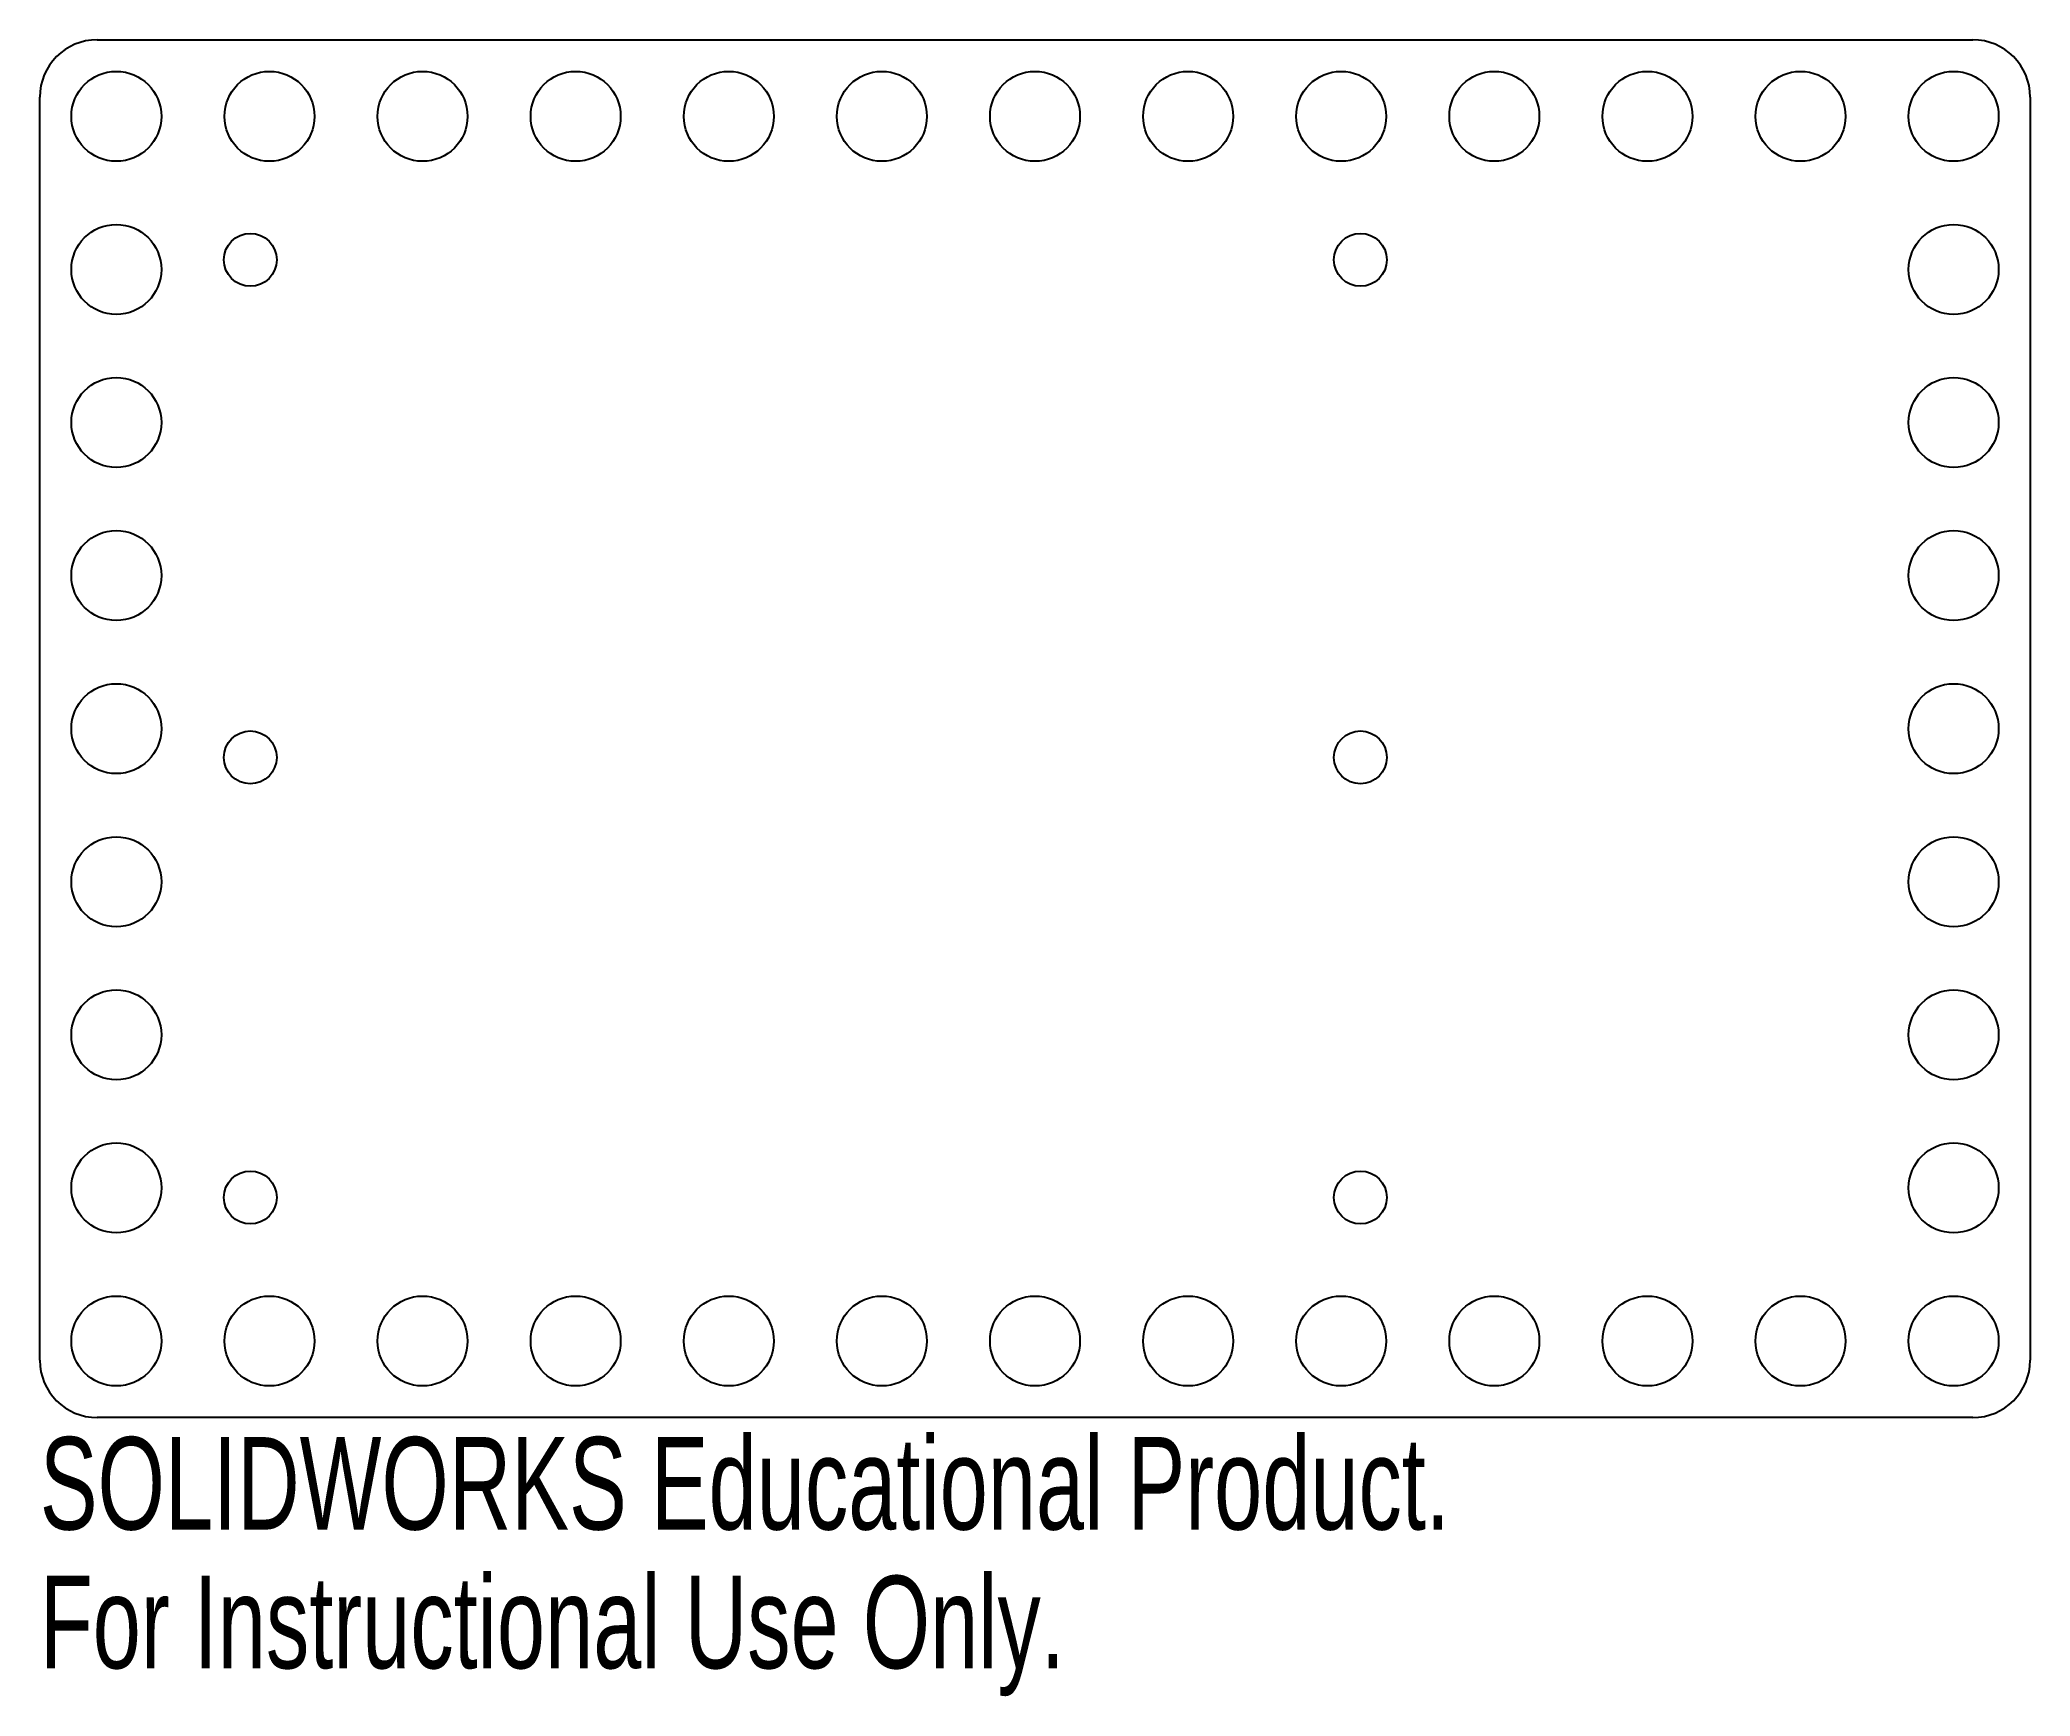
# Model space of a CAD drawing. Header units: millimetres. Extents: x 0 to 104, y -87 to 0.
import ezdxf

# ---------------------------------------------------------------- set-up
doc = ezdxf.new("R2010")
doc.units = ezdxf.units.MM
doc.styles.add('SLDTEXTSTYLE0', font='TXT', dxfattribs={"width": 0.7})

msp = doc.modelspace()

# ---------------------------------------------------------------- linework, layer by layer
at = {"color": 7, "linetype": 'Continuous', "lineweight": 25}
for p, q in [((3, 0), (101, 0)), ((0, -69), (0, -3)), ((104, -3), (104, -69)), ((101, -72), (3, -72))]:
    msp.add_line(p, q, dxfattribs=at)
for centre, radius in [((4, -4), 2.35), ((12, -4), 2.35), ((20, -4), 2.35), ((28, -4), 2.35), ((36, -4), 2.35), ((44, -4), 2.35), ((52, -4), 2.35), ((60, -4), 2.35), ((68, -4), 2.35), ((76, -4), 2.35), ((84, -4), 2.35), ((92, -4), 2.35), ((100, -4), 2.35), ((4, -12), 2.35), ((11, -11.5), 1.38), ((69, -11.5), 1.38), ((100, -12), 2.35), ((4, -20), 2.35), ((100, -20), 2.35), ((4, -28), 2.35), ((100, -28), 2.35), ((4, -36), 2.35), ((100, -36), 2.35), ((11, -37.5), 1.38), ((69, -37.5), 1.38), ((4, -44), 2.35), ((100, -44), 2.35), ((4, -52), 2.35), ((100, -52), 2.35), ((4, -60), 2.35), ((100, -60), 2.35), ((11, -60.5), 1.38), ((69, -60.5), 1.38), ((4, -68), 2.35), ((12, -68), 2.35), ((20, -68), 2.35), ((28, -68), 2.35), ((36, -68), 2.35), ((44, -68), 2.35), ((52, -68), 2.35), ((60, -68), 2.35), ((68, -68), 2.35), ((76, -68), 2.35), ((84, -68), 2.35), ((92, -68), 2.35), ((100, -68), 2.35)]:
    msp.add_circle(centre, radius, dxfattribs=at)
for centre, start, end in [((3, -3), 90, 180), ((101, -3), 0, 90), ((3, -69), 180, 270), ((101, -69), 270, 0)]:
    msp.add_arc(centre, 3, start, end, dxfattribs=at)

# ---------------------------------------------------------------- texts
at = {"color": 7, "linetype": 'Continuous', "char_height": 4.8336, "attachment_point": 1, "style": 'SLDTEXTSTYLE0'}
for s, insert in [('SOLIDWORKS Educational Product.', (0, -73.02)), ('For Instructional Use Only.', (0, -80.27))]:
    msp.add_mtext(s, dxfattribs=dict(at, insert=insert))

doc.saveas('drawing.dxf')
